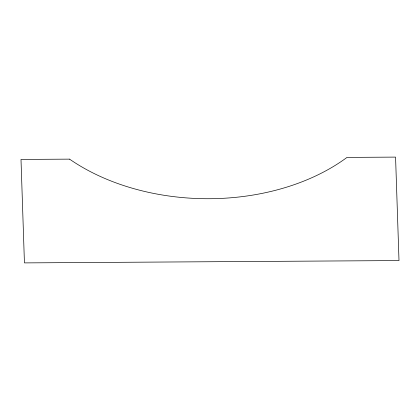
<?xml version="1.0" encoding="UTF-8"?>
<svg xmlns="http://www.w3.org/2000/svg" width="420" height="420" viewBox="0 0 420 420"><rect width="100%" height="100%" fill="white"/><g stroke="black" fill="none" stroke-linecap="round" stroke-linejoin="round"><path stroke-width="0.63" d="M69.557 159.133L21 159.432L24.434 262.899L399 260.568L395.567 157.101L347.014 157.405A191.2 129.581 1 0 1 69.557 159.133"/></g></svg>
